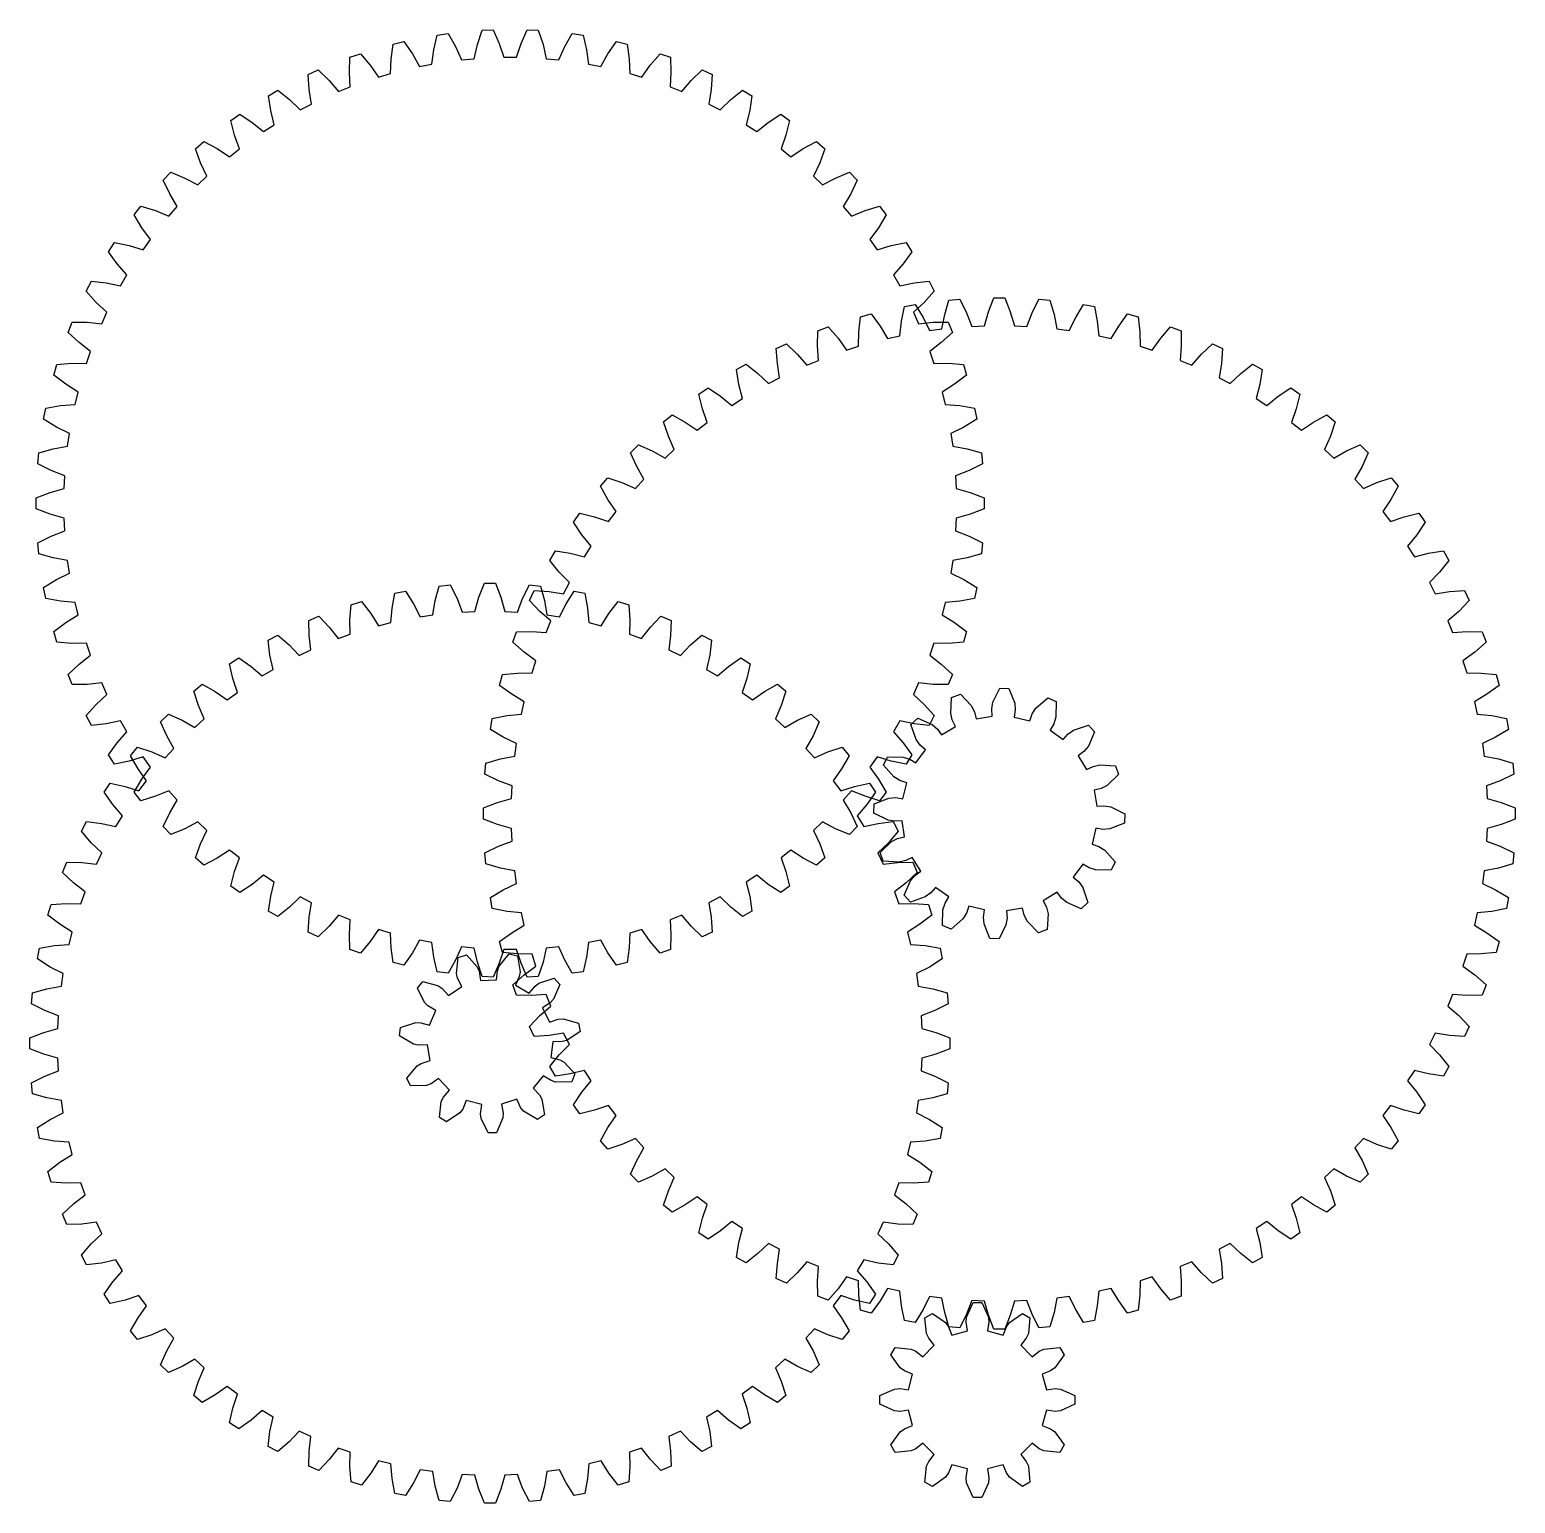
# Model space of a CAD drawing. Extents: x 52 to 533, y 299 to 775.
import ezdxf

# ---------------------------------------------------------------- set-up
doc = ezdxf.new("R2010")
doc.units = 0
doc.layers.add('Layer_1', color=7, linetype='CONTINUOUS')

msp = doc.modelspace()

# ---------------------------------------------------------------- linework, layer by layer
at = {"layer": 'Layer_1', "color": 7}
for points in [[(352.13204, 626.942268), (356.681872, 625.664164), (361.225152, 623.90414), (361.225152, 620.338236), (356.681872, 618.578212), (352.13204, 617.300108), (351.936968, 613.2051), (356.344712, 611.5003), (360.70012, 609.31638), (360.36116, 605.76662), (355.671152, 604.446436), (351.020424, 603.606612), (350.436984, 599.548684), (354.662712, 597.43262), (358.790808, 594.84458), (358.115952, 591.343116), (353.321688, 590.474724), (348.612192, 590.08078), (347.645664, 586.096692), (351.651112, 583.588516), (355.514504, 580.619804), (354.509872, 577.19834), (349.654776, 576.789604), (344.929152, 576.845108), (343.588288, 572.970932), (347.337192, 570.09338), (350.900888, 566.770868), (349.575576, 563.460396), (344.703608, 563.51502), (340.004664, 564.019468), (338.301608, 560.290292), (341.76, 557.069412), (344.991744, 553.423196), (343.357744, 550.253692), (338.513032, 550.771172), (333.883312, 551.720004), (331.833488, 548.169604), (334.970056, 544.634564), (337.840568, 540.69766), (335.912696, 537.697828), (331.139112, 538.673492), (326.620544, 540.058108), (324.242512, 536.718628), (327.028856, 532.901452), (329.512144, 528.709516), (327.307848, 525.906524), (322.648616, 527.331524), (318.282128, 529.139388), (315.597432, 526.041076), (318.008312, 521.976324), (320.08188, 517.567316), (317.621128, 514.986548), (313.118448, 516.84798), (308.943584, 519.062724), (305.976528, 516.233636), (307.990104, 511.958116), (309.635192, 507.371972), (306.940256, 505.036796), (302.634904, 507.317812), (298.689472, 509.919372), (295.466928, 507.385132), (297.064976, 502.937572), (298.266672, 498.215812), (295.361968, 496.147388), (291.292936, 498.827316), (287.612664, 501.792132), (284.163816, 499.575692), (285.331864, 494.996372), (286.07928, 490.181764), (282.991112, 488.398812), (279.195256, 491.453396), (275.813464, 494.75462), (272.169544, 492.876052), (272.897016, 488.206428), (273.183392, 483.34258), (269.939728, 481.861244), (266.451408, 485.26282), (263.398736, 488.870556), (259.592752, 487.346868), (259.873048, 482.629236), (259.695784, 477.760188), (256.326, 476.5939), (253.176824, 480.311652), (250.480904, 484.193228), (246.54732, 483.03822), (246.377912, 478.315316), (245.738616, 473.485164), (242.273232, 472.644468), (239.491704, 476.64474), (237.17696, 480.764996), (233.1514, 479.989132), (232.533808, 475.303716), (231.43828, 470.556204), (227.908672, 470.048724), (225.519992, 474.295276), (223.607384, 478.616908), (219.526296, 478.227212), (218.466128, 473.621716), (216.92428, 468.999836), (213.362416, 468.830164), (211.388216, 473.284556), (209.895064, 477.76842), (205.795416, 477.76842), (204.302264, 473.284556), (202.328064, 468.830164), (198.7662, 468.999836), (197.224352, 473.621716), (196.164184, 478.227212), (192.083096, 478.616908), (190.170488, 474.295276), (187.781808, 470.048724), (184.2522, 470.556204), (183.156672, 475.303716), (182.53908, 479.989132), (178.51352, 480.764996), (176.198776, 476.64474), (173.417248, 472.644468), (169.951864, 473.485164), (169.312568, 478.315316), (169.14316, 483.03822), (165.209576, 484.193228), (162.513656, 480.311652), (159.36448, 476.5939), (155.994696, 477.760188), (155.817432, 482.629236), (156.097728, 487.346868), (152.291744, 488.870556), (149.239072, 485.26282), (145.750752, 481.861244), (142.507088, 483.34258), (142.793464, 488.206428), (143.520936, 492.876052), (139.877016, 494.75462), (136.495224, 491.453396), (132.699368, 488.398812), (129.6112, 490.181764), (130.358616, 494.996372), (131.526664, 499.575692), (128.077816, 501.792132), (124.397544, 498.827316), (120.328512, 496.147388), (117.423808, 498.215812), (118.625504, 502.937572), (120.223552, 507.385132), (117.001008, 509.919372), (113.055576, 507.317812), (108.750224, 505.036796), (106.055288, 507.371972), (107.700376, 511.958116), (109.713952, 516.233636), (106.746896, 519.062724), (102.572032, 516.84798), (98.069352, 514.986548), (95.6086, 517.567316), (97.682168, 521.976324), (100.093048, 526.041076), (97.408352, 529.139388), (93.041864, 527.331524), (88.382632, 525.906524), (86.178336, 528.709516), (88.661624, 532.901452), (91.447968, 536.718628), (89.069936, 540.058108), (84.551368, 538.673492), (79.777784, 537.697828), (77.849912, 540.69766), (80.720424, 544.634564), (83.856992, 548.169604), (81.807168, 551.720004), (77.177448, 550.771172), (72.332736, 550.253692), (70.698736, 553.423196), (73.93048, 557.069412), (77.388872, 560.290292), (75.685816, 564.019468), (70.986872, 563.51502), (66.114904, 563.460396), (64.789592, 566.770868), (68.353288, 570.09338), (72.102192, 572.970932), (70.761328, 576.845108), (66.035704, 576.789604), (61.180608, 577.19834), (60.175976, 580.619804), (64.039368, 583.588516), (68.044816, 586.096692), (67.078288, 590.08078), (62.368792, 590.474724), (57.574528, 591.343116), (56.899672, 594.84458), (61.027768, 597.43262), (65.253496, 599.548684), (64.670056, 603.606612), (60.019328, 604.446436), (55.32932, 605.76662), (54.99036, 609.31638), (59.345768, 611.5003), (63.753512, 613.2051), (63.55844, 617.300108), (59.008608, 618.578212), (54.465328, 620.338236), (54.465328, 623.90414), (59.008608, 625.664164), (63.55844, 626.942268), (63.753512, 631.037276), (59.345768, 632.742076), (54.99036, 634.925996), (55.32932, 638.475756), (60.019328, 639.79594), (64.670056, 640.635764), (65.253496, 644.693692), (61.027768, 646.809756), (56.899672, 649.397796), (57.574528, 652.89926), (62.368792, 653.767652), (67.078288, 654.161596), (68.044816, 658.145684), (64.039368, 660.65386), (60.175976, 663.622572), (61.180608, 667.044036), (66.035704, 667.452772), (70.761328, 667.397268), (72.102192, 671.271444), (68.353288, 674.148996), (64.789592, 677.471508), (66.114904, 680.78198), (70.986872, 680.727356), (75.685816, 680.222908), (77.388872, 683.952084), (73.93048, 687.172964), (70.698736, 690.81918), (72.332736, 693.988684), (77.177448, 693.471204), (81.807168, 692.522372), (83.856992, 696.072772), (80.720424, 699.607812), (77.849912, 703.544716), (79.777784, 706.544548), (84.551368, 705.568884), (89.069936, 704.184268), (91.447968, 707.523748), (88.661624, 711.340924), (86.178336, 715.53286), (88.382632, 718.335852), (93.041864, 716.910852), (97.408352, 715.102988), (100.093048, 718.2013), (97.682168, 722.266052), (95.6086, 726.67506), (98.069352, 729.255828), (102.572032, 727.394396), (106.746896, 725.179652), (109.713952, 728.00874), (107.700376, 732.28426), (106.055288, 736.870404), (108.750224, 739.20558), (113.055576, 736.924564), (117.001008, 734.323004), (120.223552, 736.857244), (118.625504, 741.304804), (117.423808, 746.026564), (120.328512, 748.094988), (124.397544, 745.41506), (128.077816, 742.450244), (131.526664, 744.666684), (130.358616, 749.246004), (129.6112, 754.060612), (132.699368, 755.843564), (136.495224, 752.78898), (139.877016, 749.487756), (143.520936, 751.366324), (142.793464, 756.035948), (142.507088, 760.899796), (145.750752, 762.381132), (149.239072, 758.979556), (152.291744, 755.37182), (156.097728, 756.895508), (155.817432, 761.61314), (155.994696, 766.482188), (159.36448, 767.648476), (162.513656, 763.930724), (165.209576, 760.049148), (169.14316, 761.204156), (169.312568, 765.92706), (169.951864, 770.757212), (173.417248, 771.597908), (176.198776, 767.597636), (178.51352, 763.47738), (182.53908, 764.253244), (183.156672, 768.93866), (184.2522, 773.686172), (187.781808, 774.193652), (190.170488, 769.9471), (192.083096, 765.625468), (196.164184, 766.015164), (197.224352, 770.62066), (198.7662, 775.24254), (202.328064, 775.412212), (204.302264, 770.95782), (205.795416, 766.473956), (209.895064, 766.473956), (211.388216, 770.95782), (213.362416, 775.412212), (216.92428, 775.24254), (218.466128, 770.62066), (219.526296, 766.015164), (223.607384, 765.625468), (225.519992, 769.9471), (227.908672, 774.193652), (231.43828, 773.686172), (232.533808, 768.93866), (233.1514, 764.253244), (237.17696, 763.47738), (239.491704, 767.597636), (242.273232, 771.597908), (245.738616, 770.757212), (246.377912, 765.92706), (246.54732, 761.204156), (250.480904, 760.049148), (253.176824, 763.930724), (256.326, 767.648476), (259.695784, 766.482188), (259.873048, 761.61314), (259.592752, 756.895508), (263.398736, 755.37182), (266.451408, 758.979556), (269.939728, 762.381132), (273.183392, 760.899796), (272.897016, 756.035948), (272.169544, 751.366324), (275.813464, 749.487756), (279.195256, 752.78898), (282.991112, 755.843564), (286.07928, 754.060612), (285.331864, 749.246004), (284.163816, 744.666684), (287.612664, 742.450244), (291.292936, 745.41506), (295.361968, 748.094988), (298.266672, 746.026564), (297.064976, 741.304804), (295.466928, 736.857244), (298.689472, 734.323004), (302.634904, 736.924564), (306.940256, 739.20558), (309.635192, 736.870404), (307.990104, 732.28426), (305.976528, 728.00874), (308.943584, 725.179652), (313.118448, 727.394396), (317.621128, 729.255828), (320.08188, 726.67506), (318.008312, 722.266052), (315.597432, 718.2013), (318.282128, 715.102988), (322.648616, 716.910852), (327.307848, 718.335852), (329.512144, 715.53286), (327.028856, 711.340924), (324.242512, 707.523748), (326.620544, 704.184268), (331.139112, 705.568884), (335.912696, 706.544548), (337.840568, 703.544716), (334.970056, 699.607812), (331.833488, 696.072772), (333.883312, 692.522372), (338.513032, 693.471204), (343.357744, 693.988684), (344.991744, 690.81918), (341.76, 687.172964), (338.301608, 683.952084), (340.004664, 680.222908), (344.703608, 680.727356), (349.575576, 680.78198), (350.900888, 677.471508), (347.337192, 674.148996), (343.588288, 671.271444), (344.929152, 667.397268), (349.654776, 667.452772), (354.509872, 667.044036), (355.514504, 663.622572), (351.651112, 660.65386), (347.645664, 658.145684), (348.612192, 654.161596), (353.321688, 653.767652), (358.115952, 652.89926), (358.790808, 649.397796), (354.662712, 646.809756), (350.436984, 644.693692), (351.020424, 640.635764), (355.671152, 639.79594), (360.36116, 638.475756), (360.70012, 634.925996), (356.344712, 632.742076), (351.936968, 631.037276), (352.13204, 626.942268)], [(523.94772, 526.609956), (528.495152, 525.299692), (533.035664, 523.548708), (533.035664, 519.964628), (528.495152, 518.213644), (523.94772, 516.90338), (523.770128, 512.835948), (528.186064, 511.134332), (532.556688, 508.994284), (532.244312, 505.423836), (527.568472, 504.075244), (522.924144, 503.166308), (522.392736, 499.129828), (526.64356, 497.04982), (530.811032, 494.53698), (530.188664, 491.007348), (525.41308, 490.07142), (520.707208, 489.570716), (519.826016, 485.595916), (523.879376, 483.153332), (527.811984, 480.286844), (526.884352, 476.824884), (522.045368, 476.308732), (517.313768, 476.220076), (516.089504, 472.337204), (519.914552, 469.550644), (523.58236, 466.352316), (522.356536, 462.98438), (517.490976, 462.891932), (512.769656, 463.216004), (511.211632, 459.454604), (514.779264, 456.345276), (518.154368, 452.839444), (516.639664, 449.591164), (511.784568, 449.923132), (507.109456, 450.65746), (505.229536, 447.046164), (508.512592, 443.637724), (511.569296, 439.851076), (509.777256, 436.747172), (504.969568, 437.501028), (500.376248, 438.64002), (498.188736, 435.206316), (501.16224, 431.524708), (503.87728, 427.48606), (501.821536, 424.550148), (497.09784, 425.720156), (492.621272, 427.255148), (490.142816, 424.025164), (492.784128, 420.098412), (495.136848, 415.8385), (492.833048, 413.092932), (488.229304, 414.67018), (483.903544, 416.589492), (481.153008, 413.587812), (483.442032, 409.445796), (485.414528, 404.997036), (482.8802, 402.462708), (478.43144, 404.435204), (474.289424, 406.724228), (471.287744, 403.973692), (473.207056, 399.647932), (474.784304, 395.044188), (472.038736, 392.740388), (467.778824, 395.093108), (463.852072, 397.73442), (460.622088, 395.255964), (462.15708, 390.779396), (463.327088, 386.0557), (460.391176, 383.999956), (456.352528, 386.714996), (452.67092, 389.6885), (449.237216, 387.500988), (450.376208, 382.907668), (451.130064, 378.09998), (448.02616, 376.30794), (444.239512, 379.364644), (440.831072, 382.6477), (437.219776, 380.76778), (437.954104, 376.092668), (438.286072, 371.237572), (435.037792, 369.722868), (431.53196, 373.097972), (428.422632, 376.665604), (424.661232, 375.10758), (424.985304, 370.38626), (424.892856, 365.5207), (421.52492, 364.294876), (418.326592, 367.962684), (415.540032, 371.787732), (411.65716, 370.563468), (411.568504, 365.831868), (411.052352, 360.992884), (407.590392, 360.065252), (404.723904, 363.99786), (402.28132, 368.05122), (398.30652, 367.170028), (397.805816, 362.464156), (396.869888, 357.688572), (393.340256, 357.066204), (390.827416, 361.233676), (388.747408, 365.4845), (384.710928, 364.953092), (383.801992, 360.308764), (382.4534, 355.632924), (378.882952, 355.320548), (376.742904, 359.691172), (375.041288, 364.107108), (370.973856, 363.929516), (369.663592, 359.382084), (367.912608, 354.841572), (364.328528, 354.841572), (362.577544, 359.382084), (361.26728, 363.929516), (357.199848, 364.107108), (355.498232, 359.691172), (353.358184, 355.320548), (349.787736, 355.632924), (348.439144, 360.308764), (347.530208, 364.953092), (343.493728, 365.4845), (341.41372, 361.233676), (338.90088, 357.066204), (335.371248, 357.688572), (334.43532, 362.464156), (333.934616, 367.170028), (329.959816, 368.05122), (327.517232, 363.99786), (324.650744, 360.065252), (321.188784, 360.992884), (320.672632, 365.831868), (320.583976, 370.563468), (316.701104, 371.787732), (313.914544, 367.962684), (310.716216, 364.294876), (307.34828, 365.5207), (307.255832, 370.38626), (307.579904, 375.10758), (303.818504, 376.665604), (300.709176, 373.097972), (297.203344, 369.722868), (293.955064, 371.237572), (294.287032, 376.092668), (295.02136, 380.76778), (291.410064, 382.6477), (288.001624, 379.364644), (284.214976, 376.30794), (281.111072, 378.09998), (281.864928, 382.907668), (283.00392, 387.500988), (279.570216, 389.6885), (275.888608, 386.714996), (271.84996, 383.999956), (268.914048, 386.0557), (270.084056, 390.779396), (271.619048, 395.255964), (268.389064, 397.73442), (264.462312, 395.093108), (260.2024, 392.740388), (257.456832, 395.044188), (259.03408, 399.647932), (260.953392, 403.973692), (257.951712, 406.724228), (253.809696, 404.435204), (249.360936, 402.462708), (246.826608, 404.997036), (248.799104, 409.445796), (251.088128, 413.587812), (248.337592, 416.589492), (244.011832, 414.67018), (239.408088, 413.092932), (237.104288, 415.8385), (239.457008, 420.098412), (242.09832, 424.025164), (239.619864, 427.255148), (235.143296, 425.720156), (230.4196, 424.550148), (228.363856, 427.48606), (231.078896, 431.524708), (234.0524, 435.206316), (231.864888, 438.64002), (227.271568, 437.501028), (222.46388, 436.747172), (220.67184, 439.851076), (223.728544, 443.637724), (227.0116, 447.046164), (225.13168, 450.65746), (220.456568, 449.923132), (215.601472, 449.591164), (214.086768, 452.839444), (217.461872, 456.345276), (221.029504, 459.454604), (219.47148, 463.216004), (214.75016, 462.891932), (209.8846, 462.98438), (208.658776, 466.352316), (212.326584, 469.550644), (216.151632, 472.337204), (214.927368, 476.220076), (210.195768, 476.308732), (205.356784, 476.824884), (204.429152, 480.286844), (208.36176, 483.153332), (212.41512, 485.595916), (211.533928, 489.570716), (206.828056, 490.07142), (202.052472, 491.007348), (201.430104, 494.53698), (205.597576, 497.04982), (209.8484, 499.129828), (209.316992, 503.166308), (204.672664, 504.075244), (199.996824, 505.423836), (199.684448, 508.994284), (204.055072, 511.134332), (208.471008, 512.835948), (208.293416, 516.90338), (203.745984, 518.213644), (199.205472, 519.964628), (199.205472, 523.548708), (203.745984, 525.299692), (208.293416, 526.609956), (208.471008, 530.677388), (204.055072, 532.379004), (199.684448, 534.519052), (199.996824, 538.0895), (204.672664, 539.438092), (209.316992, 540.347028), (209.8484, 544.383508), (205.597576, 546.463516), (201.430104, 548.976356), (202.052472, 552.505988), (206.828056, 553.441916), (211.533928, 553.94262), (212.41512, 557.91742), (208.36176, 560.360004), (204.429152, 563.226492), (205.356784, 566.688452), (210.195768, 567.204604), (214.927368, 567.29326), (216.151632, 571.176132), (212.326584, 573.962692), (208.658776, 577.16102), (209.8846, 580.528956), (214.75016, 580.621404), (219.47148, 580.297332), (221.029504, 584.058732), (217.461872, 587.16806), (214.086768, 590.673892), (215.601472, 593.922172), (220.456568, 593.590204), (225.13168, 592.855876), (227.0116, 596.467172), (223.728544, 599.875612), (220.67184, 603.66226), (222.46388, 606.766164), (227.271568, 606.012308), (231.864888, 604.873316), (234.0524, 608.30702), (231.078896, 611.988628), (228.363856, 616.027276), (230.4196, 618.963188), (235.143296, 617.79318), (239.619864, 616.258188), (242.09832, 619.488172), (239.457008, 623.414924), (237.104288, 627.674836), (239.408088, 630.420404), (244.011832, 628.843156), (248.337592, 626.923844), (251.088128, 629.925524), (248.799104, 634.06754), (246.826608, 638.5163), (249.360936, 641.050628), (253.809696, 639.078132), (257.951712, 636.789108), (260.953392, 639.539644), (259.03408, 643.865404), (257.456832, 648.469148), (260.2024, 650.772948), (264.462312, 648.420228), (268.389064, 645.778916), (271.619048, 648.257372), (270.084056, 652.73394), (268.914048, 657.457636), (271.84996, 659.51338), (275.888608, 656.79834), (279.570216, 653.824836), (283.00392, 656.012348), (281.864928, 660.605668), (281.111072, 665.413356), (284.214976, 667.205396), (288.001624, 664.148692), (291.410064, 660.865636), (295.02136, 662.745556), (294.287032, 667.420668), (293.955064, 672.275764), (297.203344, 673.790468), (300.709176, 670.415364), (303.818504, 666.847732), (307.579904, 668.405756), (307.255832, 673.127076), (307.34828, 677.992636), (310.716216, 679.21846), (313.914544, 675.550652), (316.701104, 671.725604), (320.583976, 672.949868), (320.672632, 677.681468), (321.188784, 682.520452), (324.650744, 683.448084), (327.517232, 679.515476), (329.959816, 675.462116), (333.934616, 676.343308), (334.43532, 681.04918), (335.371248, 685.824764), (338.90088, 686.447132), (341.41372, 682.27966), (343.493728, 678.028836), (347.530208, 678.560244), (348.439144, 683.204572), (349.787736, 687.880412), (353.358184, 688.192788), (355.498232, 683.822164), (357.199848, 679.406228), (361.26728, 679.58382), (362.577544, 684.131252), (364.328528, 688.671764), (367.912608, 688.671764), (369.663592, 684.131252), (370.973856, 679.58382), (375.041288, 679.406228), (376.742904, 683.822164), (378.882952, 688.192788), (382.4534, 687.880412), (383.801992, 683.204572), (384.710928, 678.560244), (388.747408, 678.028836), (390.827416, 682.27966), (393.340256, 686.447132), (396.869888, 685.824764), (397.805816, 681.04918), (398.30652, 676.343308), (402.28132, 675.462116), (404.723904, 679.515476), (407.590392, 683.448084), (411.052352, 682.520452), (411.568504, 677.681468), (411.65716, 672.949868), (415.540032, 671.725604), (418.326592, 675.550652), (421.52492, 679.21846), (424.892856, 677.992636), (424.985304, 673.127076), (424.661232, 668.405756), (428.422632, 666.847732), (431.53196, 670.415364), (435.037792, 673.790468), (438.286072, 672.275764), (437.954104, 667.420668), (437.219776, 662.745556), (440.831072, 660.865636), (444.239512, 664.148692), (448.02616, 667.205396), (451.130064, 665.413356), (450.376208, 660.605668), (449.237216, 656.012348), (452.67092, 653.824836), (456.352528, 656.79834), (460.391176, 659.51338), (463.327088, 657.457636), (462.15708, 652.73394), (460.622088, 648.257372), (463.852072, 645.778916), (467.778824, 648.420228), (472.038736, 650.772948), (474.784304, 648.469148), (473.207056, 643.865404), (471.287744, 639.539644), (474.289424, 636.789108), (478.43144, 639.078132), (482.8802, 641.050628), (485.414528, 638.5163), (483.442032, 634.06754), (481.153008, 629.925524), (483.903544, 626.923844), (488.229304, 628.843156), (492.833048, 630.420404), (495.136848, 627.674836), (492.784128, 623.414924), (490.142816, 619.488172), (492.621272, 616.258188), (497.09784, 617.79318), (501.821536, 618.963188), (503.87728, 616.027276), (501.16224, 611.988628), (498.188736, 608.30702), (500.376248, 604.873316), (504.969568, 606.012308), (509.777256, 606.766164), (511.569296, 603.66226), (508.512592, 599.875612), (505.229536, 596.467172), (507.109456, 592.855876), (511.784568, 593.590204), (516.639664, 593.922172), (518.154368, 590.673892), (514.779264, 587.16806), (511.211632, 584.058732), (512.769656, 580.297332), (517.490976, 580.621404), (522.356536, 580.528956), (523.58236, 577.16102), (519.914552, 573.962692), (516.089504, 571.176132), (517.313768, 567.29326), (522.045368, 567.204604), (526.884352, 566.688452), (527.811984, 563.226492), (523.879376, 560.360004), (519.826016, 557.91742), (520.707208, 553.94262), (525.41308, 553.441916), (530.188664, 552.505988), (530.811032, 548.976356), (526.64356, 546.463516), (522.392736, 544.383508), (522.924144, 540.347028), (527.568472, 539.438092), (532.244312, 538.0895), (532.556688, 534.519052), (528.186064, 532.379004), (523.770128, 530.677388), (523.94772, 526.609956)], [(341.036808, 452.202076), (345.587512, 450.936148), (350.131832, 449.172772), (350.131832, 445.61362), (345.587512, 443.850244), (341.036808, 442.584316), (340.83512, 438.478756), (345.239824, 436.772876), (349.589424, 434.572572), (349.24056, 431.030556), (344.54528, 429.721092), (339.892416, 428.907308), (339.28928, 424.841292), (343.50556, 422.711884), (347.618552, 420.095836), (346.924192, 416.605076), (342.123176, 415.76214), (337.412944, 415.408332), (336.414168, 411.421004), (340.40144, 408.888588), (344.2382, 405.881996), (343.20504, 402.4761), (338.344512, 402.107804), (333.62228, 402.21738), (332.237496, 398.347156), (335.957344, 395.436116), (339.480936, 392.067932), (338.118904, 388.7797), (333.24568, 388.889596), (328.556936, 389.461508), (326.799464, 385.745652), (330.216072, 382.484012), (333.392552, 378.786676), (331.714784, 375.647788), (326.8758, 376.234804), (322.265688, 377.26354), (320.152464, 373.737836), (323.232912, 370.157028), (326.031704, 366.16614), (324.054344, 363.206812), (319.2962, 364.265308), (314.80912, 365.740964), (312.360488, 362.439372), (315.075128, 358.57386), (317.469264, 354.327868), (315.211368, 351.576604), (310.57988, 353.096388), (306.259048, 355.00474), (303.4986, 351.959052), (305.82128, 347.846076), (307.787704, 343.38586), (305.271008, 340.869164), (300.810792, 342.835588), (296.697816, 345.158268), (293.652128, 342.39782), (295.56048, 338.076988), (297.080264, 333.4455), (294.329, 331.187604), (290.083008, 333.58174), (286.217496, 336.29638), (282.915904, 333.847748), (284.39156, 329.360668), (285.450056, 324.602524), (282.490728, 322.625164), (278.49984, 325.423956), (274.919032, 328.504404), (271.393328, 326.39118), (272.422064, 321.781068), (273.00908, 316.942084), (269.870192, 315.264316), (266.172856, 318.440796), (262.911216, 321.857404), (259.19536, 320.099932), (259.767272, 315.411188), (259.877168, 310.537964), (256.588936, 309.175932), (253.220752, 312.699524), (250.309712, 316.419372), (246.439488, 315.034588), (246.549064, 310.312356), (246.180768, 305.451828), (242.774872, 304.418668), (239.76828, 308.255428), (237.235864, 312.2427), (233.248536, 311.243924), (232.894728, 306.533692), (232.051792, 301.732676), (228.561032, 301.038316), (225.944984, 305.151308), (223.815576, 309.367588), (219.74956, 308.764452), (218.935776, 304.111588), (217.626312, 299.416308), (214.084296, 299.067444), (211.883992, 303.417044), (210.178112, 307.821748), (206.072552, 307.62006), (204.806624, 303.069356), (203.043248, 298.525036), (199.484096, 298.525036), (197.72072, 303.069356), (196.454792, 307.62006), (192.349232, 307.821748), (190.643352, 303.417044), (188.443048, 299.067444), (184.901032, 299.416308), (183.591568, 304.111588), (182.777784, 308.764452), (178.711768, 309.367588), (176.58236, 305.151308), (173.966312, 301.038316), (170.475552, 301.732676), (169.632616, 306.533692), (169.278808, 311.243924), (165.29148, 312.2427), (162.759064, 308.255428), (159.752472, 304.418668), (156.346576, 305.451828), (155.97828, 310.312356), (156.087856, 315.034588), (152.217632, 316.419372), (149.306592, 312.699524), (145.938408, 309.175932), (142.650176, 310.537964), (142.760072, 315.411188), (143.331984, 320.099932), (139.616128, 321.857404), (136.354488, 318.440796), (132.657152, 315.264316), (129.518264, 316.942084), (130.10528, 321.781068), (131.134016, 326.39118), (127.608312, 328.504404), (124.027504, 325.423956), (120.036616, 322.625164), (117.077288, 324.602524), (118.135784, 329.360668), (119.61144, 333.847748), (116.309848, 336.29638), (112.444336, 333.58174), (108.198344, 331.187604), (105.44708, 333.4455), (106.966864, 338.076988), (108.875216, 342.39782), (105.829528, 345.158268), (101.716552, 342.835588), (97.256336, 340.869164), (94.73964, 343.38586), (96.706064, 347.846076), (99.028744, 351.959052), (96.268296, 355.00474), (91.947464, 353.096388), (87.315976, 351.576604), (85.05808, 354.327868), (87.452216, 358.57386), (90.166856, 362.439372), (87.718224, 365.740964), (83.231144, 364.265308), (78.473, 363.206812), (76.49564, 366.16614), (79.294432, 370.157028), (82.37488, 373.737836), (80.261656, 377.26354), (75.651544, 376.234804), (70.81256, 375.647788), (69.134792, 378.786676), (72.311272, 382.484012), (75.72788, 385.745652), (73.970408, 389.461508), (69.281664, 388.889596), (64.40844, 388.7797), (63.046408, 392.067932), (66.57, 395.436116), (70.289848, 398.347156), (68.905064, 402.21738), (64.182832, 402.107804), (59.322304, 402.4761), (58.289144, 405.881996), (62.125904, 408.888588), (66.113176, 411.421004), (65.1144, 415.408332), (60.404168, 415.76214), (55.603152, 416.605076), (54.908792, 420.095836), (59.021784, 422.711884), (63.238064, 424.841292), (62.634928, 428.907308), (57.982064, 429.721092), (53.286784, 431.030556), (52.93792, 434.572572), (57.28752, 436.772876), (61.692224, 438.478756), (61.490536, 442.584316), (56.939832, 443.850244), (52.395512, 445.61362), (52.395512, 449.172772), (56.939832, 450.936148), (61.490536, 452.202076), (61.692224, 456.307636), (57.28752, 458.013516), (52.93792, 460.21382), (53.286784, 463.755836), (57.982064, 465.0653), (62.634928, 465.879084), (63.238064, 469.9451), (59.021784, 472.074508), (54.908792, 474.690556), (55.603152, 478.181316), (60.404168, 479.024252), (65.1144, 479.37806), (66.113176, 483.365388), (62.125904, 485.897804), (58.289144, 488.904396), (59.322304, 492.310292), (64.182832, 492.678588), (68.905064, 492.569012), (70.289848, 496.439236), (66.57, 499.350276), (63.046408, 502.71846), (64.40844, 506.006692), (69.281664, 505.896796), (73.970408, 505.324884), (75.72788, 509.04074), (72.311272, 512.30238), (69.134792, 515.999716), (70.81256, 519.138604), (75.651544, 518.551588), (80.261656, 517.522852), (82.37488, 521.048556), (79.294432, 524.629364), (76.49564, 528.620252), (78.473, 531.57958), (83.231144, 530.521084), (87.718224, 529.045428), (90.166856, 532.34702), (87.452216, 536.212532), (85.05808, 540.458524), (87.315976, 543.209788), (91.947464, 541.690004), (96.268296, 539.781652), (99.028744, 542.82734), (96.706064, 546.940316), (94.73964, 551.400532), (97.256336, 553.917228), (101.716552, 551.950804), (105.829528, 549.628124), (108.875216, 552.388572), (106.966864, 556.709404), (105.44708, 561.340892), (108.198344, 563.598788), (112.444336, 561.204652), (116.309848, 558.490012), (119.61144, 560.938644), (118.135784, 565.425724), (117.077288, 570.183868), (120.036616, 572.161228), (124.027504, 569.362436), (127.608312, 566.281988), (131.134016, 568.395212), (130.10528, 573.005324), (129.518264, 577.844308), (132.657152, 579.522076), (136.354488, 576.345596), (139.616128, 572.928988), (143.331984, 574.68646), (142.760072, 579.375204), (142.650176, 584.248428), (145.938408, 585.61046), (149.306592, 582.086868), (152.217632, 578.36702), (156.087856, 579.751804), (155.97828, 584.474036), (156.346576, 589.334564), (159.752472, 590.367724), (162.759064, 586.530964), (165.29148, 582.543692), (169.278808, 583.542468), (169.632616, 588.2527), (170.475552, 593.053716), (173.966312, 593.748076), (176.58236, 589.635084), (178.711768, 585.418804), (182.777784, 586.02194), (183.591568, 590.674804), (184.901032, 595.370084), (188.443048, 595.718948), (190.643352, 591.369348), (192.349232, 586.964644), (196.454792, 587.166332), (197.72072, 591.717036), (199.484096, 596.261356), (203.043248, 596.261356), (204.806624, 591.717036), (206.072552, 587.166332), (210.178112, 586.964644), (211.883992, 591.369348), (214.084296, 595.718948), (217.626312, 595.370084), (218.935776, 590.674804), (219.74956, 586.02194), (223.815576, 585.418804), (225.944984, 589.635084), (228.561032, 593.748076), (232.051792, 593.053716), (232.894728, 588.2527), (233.248536, 583.542468), (237.235864, 582.543692), (239.76828, 586.530964), (242.774872, 590.367724), (246.180768, 589.334564), (246.549064, 584.474036), (246.439488, 579.751804), (250.309712, 578.36702), (253.220752, 582.086868), (256.588936, 585.61046), (259.877168, 584.248428), (259.767272, 579.375204), (259.19536, 574.68646), (262.911216, 572.928988), (266.172856, 576.345596), (269.870192, 579.522076), (273.00908, 577.844308), (272.422064, 573.005324), (271.393328, 568.395212), (274.919032, 566.281988), (278.49984, 569.362436), (282.490728, 572.161228), (285.450056, 570.183868), (284.39156, 565.425724), (282.915904, 560.938644), (286.217496, 558.490012), (290.083008, 561.204652), (294.329, 563.598788), (297.080264, 561.340892), (295.56048, 556.709404), (293.652128, 552.388572), (296.697816, 549.628124), (300.810792, 551.950804), (305.271008, 553.917228), (307.787704, 551.400532), (305.82128, 546.940316), (303.4986, 542.82734), (306.259048, 539.781652), (310.57988, 541.690004), (315.211368, 543.209788), (317.469264, 540.458524), (315.075128, 536.212532), (312.360488, 532.34702), (314.80912, 529.045428), (319.2962, 530.521084), (324.054344, 531.57958), (326.031704, 528.620252), (323.232912, 524.629364), (320.152464, 521.048556), (322.265688, 517.522852), (326.8758, 518.551588), (331.714784, 519.138604), (333.392552, 515.999716), (330.216072, 512.30238), (326.799464, 509.04074), (328.556936, 505.324884), (333.24568, 505.896796), (338.118904, 506.006692), (339.480936, 502.71846), (335.957344, 499.350276), (332.237496, 496.439236), (333.62228, 492.569012), (338.344512, 492.678588), (343.20504, 492.310292), (344.2382, 488.904396), (340.40144, 485.897804), (336.414168, 483.365388), (337.412944, 479.37806), (342.123176, 479.024252), (346.924192, 478.181316), (347.618552, 474.690556), (343.50556, 472.074508), (339.28928, 469.9451), (339.892416, 465.879084), (344.54528, 465.0653), (349.24056, 463.755836), (349.589424, 460.21382), (345.239824, 458.013516), (340.83512, 456.307636), (341.036808, 452.202076)], [(397.615291, 524.080629), (399.943841, 524.252451), (402.150129, 523.87588), (406.723756, 521.657582), (406.605413, 518.657307), (401.87127, 516.806146), (399.642175, 516.604526), (397.334394, 516.959223), (396.107244, 511.85122), (398.324294, 511.118869), (400.218529, 509.926653), (403.595105, 506.126962), (402.337615, 503.400349), (397.255424, 503.501783), (395.118851, 504.168543), (393.12248, 505.379391), (390.03399, 501.129825), (391.802016, 499.604788), (393.095823, 497.778432), (394.761293, 492.975818), (392.556093, 490.937981), (387.899583, 492.976559), (386.180808, 494.410199), (384.799769, 496.292854), (380.320139, 493.548679), (381.36998, 491.463137), (381.86638, 489.280684), (381.567196, 484.206293), (378.750007, 483.167473), (375.22808, 486.832845), (374.188768, 488.8151), (373.63332, 491.082946), (368.444529, 490.261945), (368.616351, 487.933395), (368.239781, 485.727107), (366.021482, 481.15348), (363.021208, 481.271823), (361.170046, 486.005966), (360.968426, 488.235061), (361.323123, 490.542842), (356.21512, 491.769992), (355.48277, 489.552942), (354.290553, 487.658707), (350.490862, 484.28213), (347.764249, 485.539621), (347.865683, 490.621812), (348.532443, 492.758385), (349.743292, 494.754756), (345.493726, 497.843246), (343.968689, 496.075219), (342.142332, 494.781413), (337.339718, 493.115943), (335.301882, 495.321142), (337.340459, 499.977653), (338.7741, 501.696428), (340.656754, 503.077467), (337.91258, 507.557097), (335.827037, 506.507256), (333.644585, 506.010856), (328.570194, 506.31004), (327.531374, 509.127229), (331.196745, 512.649156), (333.179, 513.688468), (335.446846, 514.243916), (334.625845, 519.432706), (332.297295, 519.260885), (330.091007, 519.637455), (325.51738, 521.855753), (325.635723, 524.856028), (330.369866, 526.70719), (332.598961, 526.90881), (334.906742, 526.554113), (336.133892, 531.662115), (333.916842, 532.394466), (332.022607, 533.586683), (328.646031, 537.386374), (329.903521, 540.112986), (334.985712, 540.011553), (337.122285, 539.344793), (339.118656, 538.133944), (342.207146, 542.38351), (340.43912, 543.908547), (339.145313, 545.734904), (337.479843, 550.537517), (339.685043, 552.575354), (344.341553, 550.536777), (346.060328, 549.103136), (347.441367, 547.220482), (351.920997, 549.964656), (350.871156, 552.050199), (350.374756, 554.232651), (350.67394, 559.307042), (353.491129, 560.345862), (357.013056, 556.680491), (358.052368, 554.698236), (358.607816, 552.430389), (363.796607, 553.251391), (363.624785, 555.57994), (364.001355, 557.786229), (366.219654, 562.359856), (369.219928, 562.241513), (371.07109, 557.507369), (371.27271, 555.278275), (370.918013, 552.970493), (376.026016, 551.743344), (376.758366, 553.960394), (377.950583, 555.854628), (381.750274, 559.231205), (384.476887, 557.973715), (384.375453, 552.891524), (383.708693, 550.754951), (382.497844, 548.758579), (386.74741, 545.670089), (388.272447, 547.438116), (390.098804, 548.731922), (394.901418, 550.397393), (396.939254, 548.192193), (394.900677, 543.535682), (393.467036, 541.816908), (391.584382, 540.435869), (394.328556, 535.956238), (396.414099, 537.00608), (398.596551, 537.502479), (403.670942, 537.203295), (404.709762, 534.386107), (401.044391, 530.864179), (399.062136, 529.824867), (396.79429, 529.26942), (397.615291, 524.080629)], [(221.023015, 442.767413), (223.947716, 442.034791), (225.306748, 441.313126), (228.809923, 437.464433), (227.738518, 434.952398), (222.535991, 434.816768), (221.074455, 435.298101), (218.521294, 436.901838), (215.229786, 432.903562), (217.294114, 430.706029), (218.04724, 429.364182), (218.913543, 424.232497), (216.654106, 422.698481), (212.20414, 425.397085), (211.234845, 426.592173), (209.954034, 429.321662), (205.023408, 427.737627), (205.571957, 424.772884), (205.480068, 423.236873), (203.434441, 418.451473), (200.704324, 418.382521), (198.419763, 423.058564), (198.250458, 424.587973), (198.648647, 427.576629), (193.644347, 428.909749), (192.502954, 426.119081), (191.595216, 424.876582), (187.28715, 421.956789), (184.953158, 423.374796), (185.559313, 428.543666), (186.243738, 429.921825), (188.194505, 432.220765), (184.705359, 436.047784), (182.236413, 434.317213), (180.801033, 433.762713), (175.598295, 433.635541), (174.401441, 436.090299), (177.705878, 440.110918), (179.026742, 440.900267), (181.910734, 441.779598), (181.044526, 446.885465), (178.031887, 446.764428), (176.524594, 447.073981), (172.079012, 449.779803), (172.399297, 452.491941), (177.352877, 454.08779), (178.890818, 454.037721), (181.792385, 453.218252), (183.824124, 457.9819), (181.224296, 459.508828), (180.123634, 460.584148), (177.846654, 465.263897), (179.58239, 467.372333), (184.612385, 466.036733), (185.879109, 465.163141), (187.87703, 462.905055), (192.16165, 465.814045), (190.800058, 468.504157), (190.455485, 470.003831), (191.070029, 475.171714), (193.670132, 476.007035), (197.179557, 472.164044), (197.772895, 470.744277), (198.232837, 467.764508), (203.410009, 467.895261), (203.718946, 470.894457), (204.239861, 472.342355), (207.550818, 476.357601), (210.189768, 475.654604), (211.064408, 470.524337), (210.795975, 469.009169), (209.571915, 466.253759), (213.997922, 463.564765), (215.879304, 465.920825), (217.100312, 466.857253), (222.056479, 468.445057), (223.896434, 466.426925), (221.858607, 461.638199), (220.813626, 460.508689), (218.294194, 458.852469), (220.56381, 454.197464), (223.420308, 455.162352), (224.953761, 455.289995), (229.98158, 453.946235), (230.438365, 451.253725), (226.135045, 448.326932), (224.6453, 447.94169), (221.630399, 447.910496), (221.023015, 442.767413)], [(381.348016, 335.252236), (384.196488, 335.670524), (385.867264, 335.508116), (390.579264, 333.375044), (390.579264, 330.574788), (385.867264, 328.441716), (384.196488, 328.279308), (381.348016, 328.697596), (379.996624, 323.654132), (382.672624, 322.59214), (384.038344, 321.616108), (387.052528, 317.412812), (385.6524, 314.987724), (380.505152, 315.496428), (378.977016, 316.191164), (376.719304, 317.977652), (373.027232, 314.28558), (374.81372, 312.027868), (375.508456, 310.499732), (376.01716, 305.352484), (373.592072, 303.952356), (369.388776, 306.96654), (368.412744, 308.33226), (367.350752, 311.00826), (362.307288, 309.656868), (362.725576, 306.808396), (362.563168, 305.13762), (360.430096, 300.42562), (357.62984, 300.42562), (355.496768, 305.13762), (355.33436, 306.808396), (355.752648, 309.656868), (350.709184, 311.00826), (349.647192, 308.33226), (348.67116, 306.96654), (344.467864, 303.952356), (342.042776, 305.352484), (342.55148, 310.499732), (343.246216, 312.027868), (345.032704, 314.28558), (341.340632, 317.977652), (339.08292, 316.191164), (337.554784, 315.496428), (332.407536, 314.987724), (331.007408, 317.412812), (334.021592, 321.616108), (335.387312, 322.59214), (338.063312, 323.654132), (336.71192, 328.697596), (333.863448, 328.279308), (332.192672, 328.441716), (327.480672, 330.574788), (327.480672, 333.375044), (332.192672, 335.508116), (333.863448, 335.670524), (336.71192, 335.252236), (338.063312, 340.2957), (335.387312, 341.357692), (334.021592, 342.333724), (331.007408, 346.53702), (332.407536, 348.962108), (337.554784, 348.453404), (339.08292, 347.758668), (341.340632, 345.97218), (345.032704, 349.664252), (343.246216, 351.921964), (342.55148, 353.4501), (342.042776, 358.597348), (344.467864, 359.997476), (348.67116, 356.983292), (349.647192, 355.617572), (350.709184, 352.941572), (355.752648, 354.292964), (355.33436, 357.141436), (355.496768, 358.812212), (357.62984, 363.524212), (360.430096, 363.524212), (362.563168, 358.812212), (362.725576, 357.141436), (362.307288, 354.292964), (367.350752, 352.941572), (368.412744, 355.617572), (369.388776, 356.983292), (373.592072, 359.997476), (376.01716, 358.597348), (375.508456, 353.4501), (374.81372, 351.921964), (373.027232, 349.664252), (376.719304, 345.97218), (378.977016, 347.758668), (380.505152, 348.453404), (385.6524, 348.962108), (387.052528, 346.53702), (384.038344, 342.333724), (382.672624, 341.357692), (379.996624, 340.2957), (381.348016, 335.252236)]]:
    msp.add_lwpolyline(points, close=True, dxfattribs=at)

doc.saveas('drawing.dxf')
